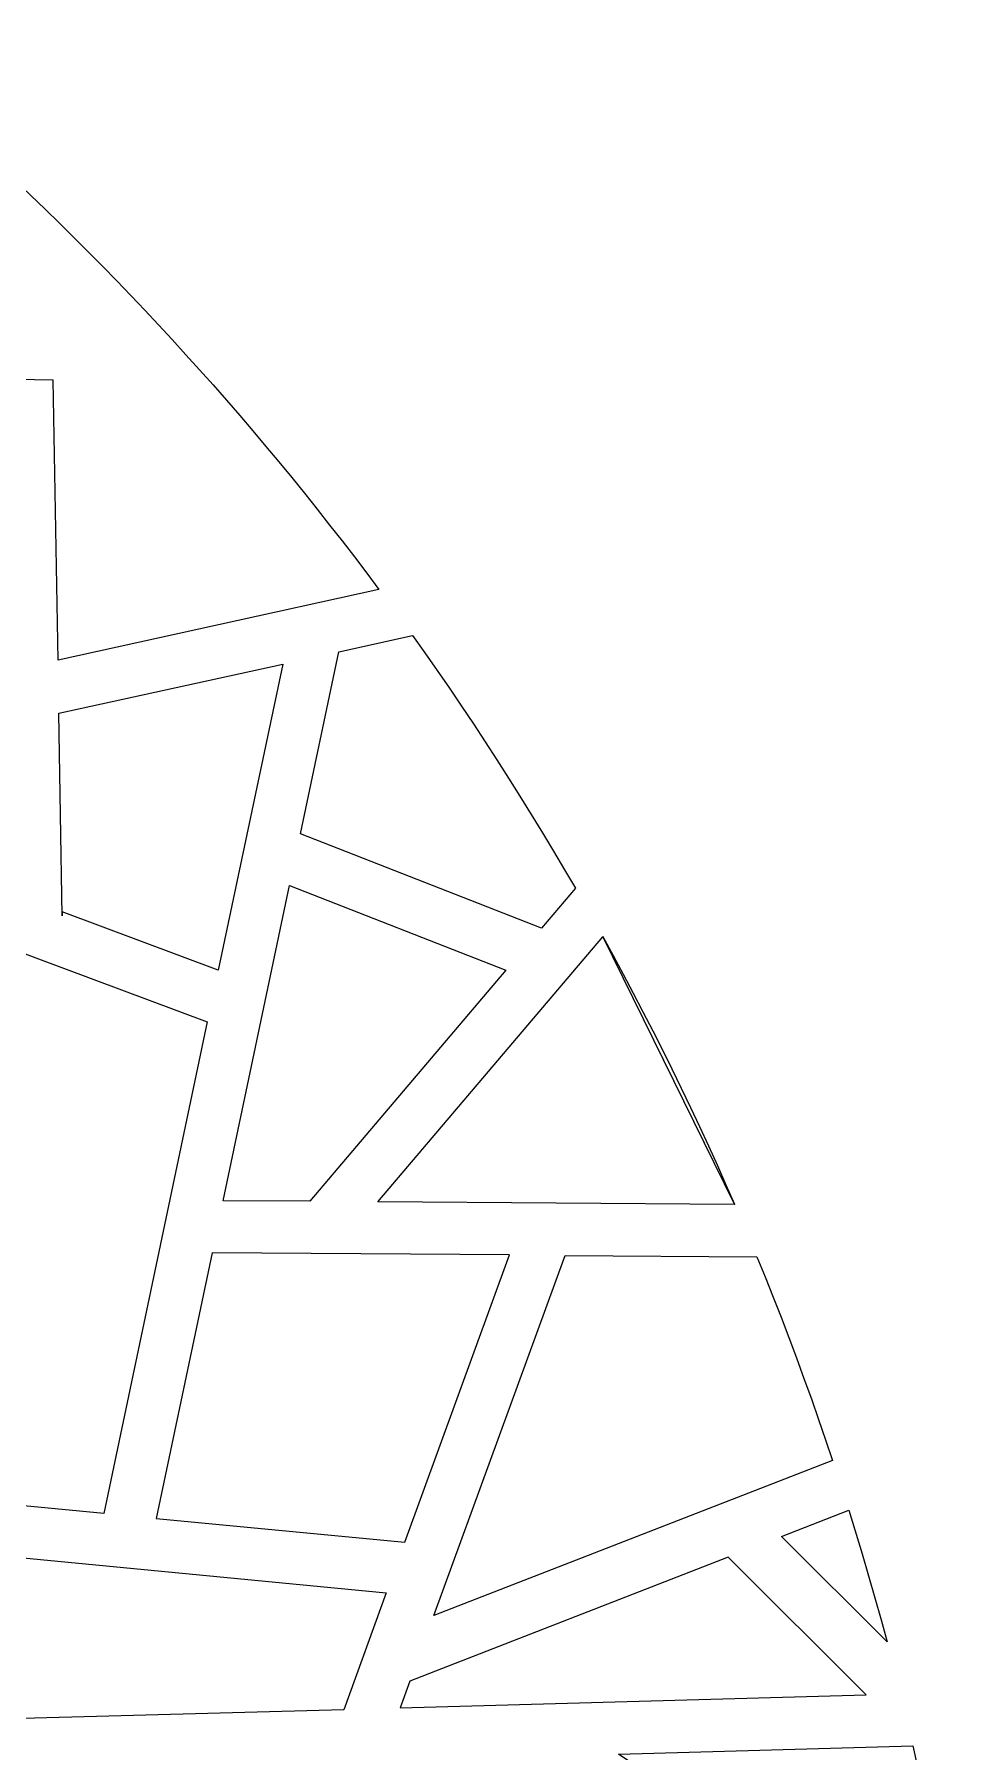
# Model space of a CAD drawing. Header units: centimetres. Extents: x 15.8 to 96.3, y -35.4 to 45.1.
# Drawn here: x 83.53 to 95.29, y 13.64 to 35.53 of the extents above; entities that cross this region are included whole.
import ezdxf

# ---------------------------------------------------------------- set-up
doc = ezdxf.new("R2010")
doc.units = ezdxf.units.CM
doc.header["$MEASUREMENT"] = 0
doc.layers.add('layer 1', color=7, linetype='Continuous')

msp = doc.modelspace()

# ---------------------------------------------------------------- linework, layer by layer
at = {"layer": 'layer 1', "color": 15}
for points, knots in [([(87.91377, 28.45436), (87.91377, 28.45436), (87.75999, 28.66052), (87.75999, 28.66052), (87.75999, 28.66052), (87.75999, 28.66052), (87.60282, 28.86669), (87.60282, 28.86669), (87.60282, 28.86669), (87.60282, 28.86669), (87.44566, 29.07117), (87.44566, 29.07117), (87.44566, 29.07117), (87.44566, 29.07117), (87.28681, 29.27396), (87.28681, 29.27396), (87.28681, 29.27396), (87.28681, 29.27396), (87.12796, 29.47674), (87.12796, 29.47674), (87.12796, 29.47674), (87.12796, 29.47674), (86.96573, 29.67784), (86.96573, 29.67784), (86.96573, 29.67784), (86.96573, 29.67784), (86.8035, 29.87894), (86.8035, 29.87894), (86.8035, 29.87894), (86.8035, 29.87894), (86.63958, 30.07835), (86.63958, 30.07835), (86.63958, 30.07835), (86.63958, 30.07835), (86.47566, 30.27607), (86.47566, 30.27607), (86.47566, 30.27607), (86.47566, 30.27607), (86.30667, 30.47547), (86.30667, 30.47547), (86.30667, 30.47547), (86.30667, 30.47547), (86.14106, 30.6715), (86.14106, 30.6715), (86.14106, 30.6715), (86.14106, 30.6715), (85.97207, 30.86584), (85.97207, 30.86584), (85.97207, 30.86584), (85.97207, 30.86584), (85.80139, 31.06018), (85.80139, 31.06018), (85.80139, 31.06018), (85.80139, 31.06018), (85.63071, 31.25283), (85.63071, 31.25283), (85.63071, 31.25283), (85.63071, 31.25283), (85.45665, 31.44379), (85.45665, 31.44379), (85.45665, 31.44379), (85.45665, 31.44379), (85.28259, 31.63643), (85.28259, 31.63643), (85.28259, 31.63643), (85.28259, 31.63643), (85.10853, 31.82401), (85.10853, 31.82401), (85.10853, 31.82401), (85.10853, 31.82401), (84.9311, 32.01328), (84.9311, 32.01328), (84.9311, 32.01328), (84.9311, 32.01328), (84.75366, 32.19917), (84.75366, 32.19917), (84.75366, 32.19917), (84.75366, 32.19917), (84.57453, 32.38506), (84.57453, 32.38506), (84.57453, 32.38506), (84.57453, 32.38506), (84.3954, 32.57095), (84.3954, 32.57095), (84.3954, 32.57095), (84.3954, 32.57095), (84.21289, 32.75515), (84.21289, 32.75515), (84.21289, 32.75515), (84.21289, 32.75515), (84.03038, 32.93597), (84.03038, 32.93597), (84.03038, 32.93597), (84.03038, 32.93597), (83.84787, 33.11848), (83.84787, 33.11848), (83.84787, 33.11848), (83.84787, 33.11848), (83.66198, 33.29929), (83.66198, 33.29929), (83.66198, 33.29929), (83.66198, 33.29929), (83.47609, 33.47673), (83.47609, 33.47673), (83.47609, 33.47673), (83.47609, 33.47673), (83.28851, 33.65417), (83.28851, 33.65417), (83.28851, 33.65417), (83.28851, 33.65417), (83.10094, 33.83161), (83.10094, 33.83161), (83.10094, 33.83161), (83.10094, 33.83161), (82.91167, 34.00567), (82.91167, 34.00567), (82.91167, 34.00567), (82.91167, 34.00567), (82.71902, 34.17973), (82.71902, 34.17973), (82.71902, 34.17973), (82.71902, 34.17973), (82.52806, 34.35379), (82.52806, 34.35379), (82.52806, 34.35379), (82.52806, 34.35379), (82.33541, 34.52447), (82.33541, 34.52447), (82.33541, 34.52447), (82.33541, 34.52447), (82.14107, 34.69515), (82.14107, 34.69515), (82.14107, 34.69515), (82.14107, 34.69515), (81.94673, 34.86414), (81.94673, 34.86414), (81.94673, 34.86414), (81.94673, 34.86414), (81.75071, 35.03144), (81.75071, 35.03144), (81.75071, 35.03144), (81.75071, 35.03144), (81.55299, 35.19874), (81.55299, 35.19874), (81.55299, 35.19874), (81.55299, 35.19874), (81.35358, 35.36266), (81.35358, 35.36266), (81.35358, 35.36266), (81.35358, 35.36266), (81.15417, 35.52658), (81.15417, 35.52658), (81.15417, 35.52658), (81.15417, 35.52658), (80.19769, 31.18185), (80.19769, 31.18185), (80.19769, 31.18185), (80.19769, 31.18185), (83.76507, 31.12102), (83.76507, 31.12102), (83.76507, 31.12102), (83.76507, 31.12102), (83.82759, 27.55364), (83.82759, 27.55364), (83.82759, 27.55364), (83.82759, 27.55364), (87.91377, 28.45436), (87.91377, 28.45436)], [0, 0, 0, 0, 0.02325581, 0.02325581, 0.02325581, 0.02325581, 0.04651163, 0.04651163, 0.04651163, 0.04651163, 0.06976744, 0.06976744, 0.06976744, 0.06976744, 0.09302326, 0.09302326, 0.09302326, 0.09302326, 0.11627907, 0.11627907, 0.11627907, 0.11627907, 0.13953488, 0.13953488, 0.13953488, 0.13953488, 0.1627907, 0.1627907, 0.1627907, 0.1627907, 0.18604651, 0.18604651, 0.18604651, 0.18604651, 0.20930233, 0.20930233, 0.20930233, 0.20930233, 0.23255814, 0.23255814, 0.23255814, 0.23255814, 0.25581395, 0.25581395, 0.25581395, 0.25581395, 0.27906977, 0.27906977, 0.27906977, 0.27906977, 0.30232558, 0.30232558, 0.30232558, 0.30232558, 0.3255814, 0.3255814, 0.3255814, 0.3255814, 0.34883721, 0.34883721, 0.34883721, 0.34883721, 0.37209302, 0.37209302, 0.37209302, 0.37209302, 0.39534884, 0.39534884, 0.39534884, 0.39534884, 0.41860465, 0.41860465, 0.41860465, 0.41860465, 0.44186047, 0.44186047, 0.44186047, 0.44186047, 0.46511628, 0.46511628, 0.46511628, 0.46511628, 0.48837209, 0.48837209, 0.48837209, 0.48837209, 0.51162791, 0.51162791, 0.51162791, 0.51162791, 0.53488372, 0.53488372, 0.53488372, 0.53488372, 0.55813953, 0.55813953, 0.55813953, 0.55813953, 0.58139535, 0.58139535, 0.58139535, 0.58139535, 0.60465116, 0.60465116, 0.60465116, 0.60465116, 0.62790698, 0.62790698, 0.62790698, 0.62790698, 0.65116279, 0.65116279, 0.65116279, 0.65116279, 0.6744186, 0.6744186, 0.6744186, 0.6744186, 0.69767442, 0.69767442, 0.69767442, 0.69767442, 0.72093023, 0.72093023, 0.72093023, 0.72093023, 0.74418605, 0.74418605, 0.74418605, 0.74418605, 0.76744186, 0.76744186, 0.76744186, 0.76744186, 0.79069767, 0.79069767, 0.79069767, 0.79069767, 0.81395349, 0.81395349, 0.81395349, 0.81395349, 0.8372093, 0.8372093, 0.8372093, 0.8372093, 0.86046512, 0.86046512, 0.86046512, 0.86046512, 0.88372093, 0.88372093, 0.88372093, 0.88372093, 0.90697674, 0.90697674, 0.90697674, 0.90697674, 0.93023256, 0.93023256, 0.93023256, 0.93023256, 0.95348837, 0.95348837, 0.95348837, 0.95348837, 1, 1, 1, 1]), ([(90.41651, 24.64532), (90.41651, 24.64532), (90.27793, 24.88191), (90.27793, 24.88191), (90.27793, 24.88191), (90.27793, 24.88191), (90.13767, 25.11681), (90.13767, 25.11681), (90.13767, 25.11681), (90.13767, 25.11681), (89.99741, 25.3517), (89.99741, 25.3517), (89.99741, 25.3517), (89.99741, 25.3517), (89.85546, 25.58491), (89.85546, 25.58491), (89.85546, 25.58491), (89.85546, 25.58491), (89.71013, 25.81811), (89.71013, 25.81811), (89.71013, 25.81811), (89.71013, 25.81811), (89.56649, 26.04963), (89.56649, 26.04963), (89.56649, 26.04963), (89.56649, 26.04963), (89.41778, 26.28115), (89.41778, 26.28115), (89.41778, 26.28115), (89.41778, 26.28115), (89.26737, 26.51097), (89.26737, 26.51097), (89.26737, 26.51097), (89.26737, 26.51097), (89.11866, 26.73911), (89.11866, 26.73911), (89.11866, 26.73911), (89.11866, 26.73911), (88.96488, 26.96725), (88.96488, 26.96725), (88.96488, 26.96725), (88.96488, 26.96725), (88.81279, 27.19369), (88.81279, 27.19369), (88.81279, 27.19369), (88.81279, 27.19369), (88.65563, 27.41845), (88.65563, 27.41845), (88.65563, 27.41845), (88.65563, 27.41845), (88.50016, 27.6432), (88.50016, 27.6432), (88.50016, 27.6432), (88.50016, 27.6432), (88.34131, 27.86627), (88.34131, 27.86627), (88.34131, 27.86627), (88.34131, 27.86627), (87.40173, 27.6601), (87.40173, 27.6601), (87.40173, 27.6601), (87.40173, 27.6601), (86.91504, 25.33987), (86.91504, 25.33987), (86.91504, 25.33987), (86.91504, 25.33987), (89.98558, 24.13667), (89.98558, 24.13667), (89.98558, 24.13667), (89.98558, 24.13667), (90.41651, 24.64532), (90.41651, 24.64532)], [0, 0, 0, 0, 0.05263158, 0.05263158, 0.05263158, 0.05263158, 0.10526316, 0.10526316, 0.10526316, 0.10526316, 0.15789474, 0.15789474, 0.15789474, 0.15789474, 0.21052632, 0.21052632, 0.21052632, 0.21052632, 0.26315789, 0.26315789, 0.26315789, 0.26315789, 0.31578947, 0.31578947, 0.31578947, 0.31578947, 0.36842105, 0.36842105, 0.36842105, 0.36842105, 0.42105263, 0.42105263, 0.42105263, 0.42105263, 0.47368421, 0.47368421, 0.47368421, 0.47368421, 0.52631579, 0.52631579, 0.52631579, 0.52631579, 0.57894737, 0.57894737, 0.57894737, 0.57894737, 0.63157895, 0.63157895, 0.63157895, 0.63157895, 0.68421053, 0.68421053, 0.68421053, 0.68421053, 0.73684211, 0.73684211, 0.73684211, 0.73684211, 0.78947368, 0.78947368, 0.78947368, 0.78947368, 0.84210526, 0.84210526, 0.84210526, 0.84210526, 0.89473684, 0.89473684, 0.89473684, 0.89473684, 1, 1, 1, 1]), ([(83.88167, 24.34452), (83.88167, 24.34452), (85.86899, 23.60266), (85.86899, 23.60266), (85.86899, 23.60266), (85.86899, 23.60266), (86.69028, 27.50294), (86.69028, 27.50294), (86.69028, 27.50294), (86.69028, 27.50294), (83.83942, 26.87599), (83.83942, 26.87599), (83.83942, 26.87599), (83.83942, 26.87599), (83.88167, 24.29552), (83.88167, 24.29552), (83.88167, 24.29552), (83.88167, 24.29552), (83.88167, 24.34452), (83.88167, 24.34452)], [0, 0, 0, 0, 0.16666667, 0.16666667, 0.16666667, 0.16666667, 0.33333333, 0.33333333, 0.33333333, 0.33333333, 0.5, 0.5, 0.5, 0.5, 0.66666667, 0.66666667, 0.66666667, 0.66666667, 1, 1, 1, 1]), ([(89.52931, 23.60097), (89.52931, 23.60097), (86.77477, 24.67912), (86.77477, 24.67912), (86.77477, 24.67912), (86.77477, 24.67912), (85.92983, 20.66392), (85.92983, 20.66392), (85.92983, 20.66392), (85.92983, 20.66392), (87.03333, 20.65716), (87.03333, 20.65716), (87.03333, 20.65716), (87.03333, 20.65716), (89.52931, 23.60097), (89.52931, 23.60097)], [0, 0, 0, 0, 0.2, 0.2, 0.2, 0.2, 0.4, 0.4, 0.4, 0.4, 0.6, 0.6, 0.6, 0.6, 1, 1, 1, 1]), ([(80.64044, 17.04078), (80.64044, 17.04078), (84.41061, 16.67745), (84.41061, 16.67745), (84.41061, 16.67745), (84.41061, 16.67745), (85.72873, 22.9436), (85.72873, 22.9436), (85.72873, 22.9436), (85.72873, 22.9436), (82.06165, 24.31241), (82.06165, 24.31241), (82.06165, 24.31241), (82.06165, 24.31241), (80.64044, 17.04078), (80.64044, 17.04078)], [0, 0, 0, 0, 0.2, 0.2, 0.2, 0.2, 0.4, 0.4, 0.4, 0.4, 0.6, 0.6, 0.6, 0.6, 1, 1, 1, 1]), ([(90.76462, 24.02682), (90.76462, 24.02682), (87.89856, 20.6504), (87.89856, 20.6504), (87.89856, 20.6504), (87.89856, 20.6504), (92.44438, 20.61661), (92.44438, 20.61661), (92.44438, 20.61661), (92.44438, 20.61661), (90.76462, 24.02682), (90.76462, 24.02682)], [0, 0, 0, 0, 0.25, 0.25, 0.25, 0.25, 0.5, 0.5, 0.5, 0.5, 1, 1, 1, 1]), ([(92.44438, 20.6183), (92.44438, 20.6183), (92.33454, 20.86671), (92.33454, 20.86671), (92.33454, 20.86671), (92.33454, 20.86671), (92.2247, 21.11344), (92.2247, 21.11344), (92.2247, 21.11344), (92.2247, 21.11344), (92.11147, 21.36185), (92.11147, 21.36185), (92.11147, 21.36185), (92.11147, 21.36185), (91.99825, 21.60858), (91.99825, 21.60858), (91.99825, 21.60858), (91.99825, 21.60858), (91.88334, 21.85361), (91.88334, 21.85361), (91.88334, 21.85361), (91.88334, 21.85361), (91.76504, 22.09865), (91.76504, 22.09865), (91.76504, 22.09865), (91.76504, 22.09865), (91.64506, 22.34368), (91.64506, 22.34368), (91.64506, 22.34368), (91.64506, 22.34368), (91.52508, 22.58534), (91.52508, 22.58534), (91.52508, 22.58534), (91.52508, 22.58534), (91.40172, 22.82868), (91.40172, 22.82868), (91.40172, 22.82868), (91.40172, 22.82868), (91.27666, 23.07034), (91.27666, 23.07034), (91.27666, 23.07034), (91.27666, 23.07034), (91.1533, 23.3103), (91.1533, 23.3103), (91.1533, 23.3103), (91.1533, 23.3103), (91.02487, 23.55027), (91.02487, 23.55027), (91.02487, 23.55027), (91.02487, 23.55027), (90.89644, 23.79024), (90.89644, 23.79024), (90.89644, 23.79024), (90.89644, 23.79024), (90.76462, 24.02851), (90.76462, 24.02851), (90.76462, 24.02851), (90.76462, 24.02851), (92.44438, 20.6183), (92.44438, 20.6183)], [0, 0, 0, 0, 0.0625, 0.0625, 0.0625, 0.0625, 0.125, 0.125, 0.125, 0.125, 0.1875, 0.1875, 0.1875, 0.1875, 0.25, 0.25, 0.25, 0.25, 0.3125, 0.3125, 0.3125, 0.3125, 0.375, 0.375, 0.375, 0.375, 0.4375, 0.4375, 0.4375, 0.4375, 0.5, 0.5, 0.5, 0.5, 0.5625, 0.5625, 0.5625, 0.5625, 0.625, 0.625, 0.625, 0.625, 0.6875, 0.6875, 0.6875, 0.6875, 0.75, 0.75, 0.75, 0.75, 0.8125, 0.8125, 0.8125, 0.8125, 0.875, 0.875, 0.875, 0.875, 1, 1, 1, 1]), ([(88.24499, 16.31075), (88.24499, 16.31075), (85.07643, 16.61493), (85.07643, 16.61493), (85.07643, 16.61493), (85.07643, 16.61493), (85.78956, 19.99979), (85.78956, 19.99979), (85.78956, 19.99979), (85.78956, 19.99979), (89.57832, 19.97276), (89.57832, 19.97276), (89.57832, 19.97276), (89.57832, 19.97276), (88.24499, 16.31075), (88.24499, 16.31075)], [0, 0, 0, 0, 0.2, 0.2, 0.2, 0.2, 0.4, 0.4, 0.4, 0.4, 0.6, 0.6, 0.6, 0.6, 1, 1, 1, 1]), ([(93.69322, 17.35341), (93.69322, 17.35341), (93.60365, 17.61535), (93.60365, 17.61535), (93.60365, 17.61535), (93.60365, 17.61535), (93.51409, 17.87728), (93.51409, 17.87728), (93.51409, 17.87728), (93.51409, 17.87728), (93.42283, 18.13922), (93.42283, 18.13922), (93.42283, 18.13922), (93.42283, 18.13922), (93.3282, 18.39946), (93.3282, 18.39946), (93.3282, 18.39946), (93.3282, 18.39946), (93.23357, 18.6597), (93.23357, 18.6597), (93.23357, 18.6597), (93.23357, 18.6597), (93.13555, 18.91995), (93.13555, 18.91995), (93.13555, 18.91995), (93.13555, 18.91995), (93.03585, 19.1785), (93.03585, 19.1785), (93.03585, 19.1785), (93.03585, 19.1785), (92.93614, 19.43537), (92.93614, 19.43537), (92.93614, 19.43537), (92.93614, 19.43537), (92.83306, 19.69392), (92.83306, 19.69392), (92.83306, 19.69392), (92.83306, 19.69392), (92.72829, 19.9491), (92.72829, 19.9491), (92.72829, 19.9491), (92.72829, 19.9491), (90.28469, 19.96769), (90.28469, 19.96769), (90.28469, 19.96769), (90.28469, 19.96769), (88.61338, 15.37623), (88.61338, 15.37623), (88.61338, 15.37623), (88.61338, 15.37623), (93.69322, 17.35341), (93.69322, 17.35341)], [0, 0, 0, 0, 0.07142857, 0.07142857, 0.07142857, 0.07142857, 0.14285714, 0.14285714, 0.14285714, 0.14285714, 0.21428571, 0.21428571, 0.21428571, 0.21428571, 0.28571429, 0.28571429, 0.28571429, 0.28571429, 0.35714286, 0.35714286, 0.35714286, 0.35714286, 0.42857143, 0.42857143, 0.42857143, 0.42857143, 0.5, 0.5, 0.5, 0.5, 0.57142857, 0.57142857, 0.57142857, 0.57142857, 0.64285714, 0.64285714, 0.64285714, 0.64285714, 0.71428571, 0.71428571, 0.71428571, 0.71428571, 0.78571429, 0.78571429, 0.78571429, 0.78571429, 0.85714286, 0.85714286, 0.85714286, 0.85714286, 1, 1, 1, 1]), ([(94.38608, 15.04163), (94.38608, 15.04163), (94.31003, 15.32216), (94.31003, 15.32216), (94.31003, 15.32216), (94.31003, 15.32216), (94.23061, 15.60268), (94.23061, 15.60268), (94.23061, 15.60268), (94.23061, 15.60268), (94.15118, 15.8832), (94.15118, 15.8832), (94.15118, 15.8832), (94.15118, 15.8832), (94.07007, 16.16203), (94.07007, 16.16203), (94.07007, 16.16203), (94.07007, 16.16203), (93.89939, 16.7197), (93.89939, 16.7197), (93.89939, 16.7197), (93.89939, 16.7197), (93.04092, 16.3851), (93.04092, 16.3851), (93.04092, 16.3851), (93.04092, 16.3851), (94.38608, 15.04163), (94.38608, 15.04163)], [0, 0, 0, 0, 0.125, 0.125, 0.125, 0.125, 0.25, 0.25, 0.25, 0.25, 0.375, 0.375, 0.375, 0.375, 0.5, 0.5, 0.5, 0.5, 0.625, 0.625, 0.625, 0.625, 0.75, 0.75, 0.75, 0.75, 1, 1, 1, 1]), ([(81.44146, 16.30061), (81.44146, 16.30061), (83.21247, 14.0598), (83.21247, 14.0598), (83.21247, 14.0598), (83.21247, 14.0598), (87.46763, 14.17809), (87.46763, 14.17809), (87.46763, 14.17809), (87.46763, 14.17809), (88.0084, 15.6652), (88.0084, 15.6652), (88.0084, 15.6652), (88.0084, 15.6652), (81.44146, 16.30061), (81.44146, 16.30061)], [0, 0, 0, 0, 0.2, 0.2, 0.2, 0.2, 0.4, 0.4, 0.4, 0.4, 0.6, 0.6, 0.6, 0.6, 1, 1, 1, 1]), ([(88.18415, 14.20175), (88.18415, 14.20175), (88.3092, 14.54311), (88.3092, 14.54311), (88.3092, 14.54311), (88.3092, 14.54311), (92.36327, 16.12148), (92.36327, 16.12148), (92.36327, 16.12148), (92.36327, 16.12148), (94.11907, 14.36567), (94.11907, 14.36567), (94.11907, 14.36567), (94.11907, 14.36567), (88.18415, 14.20175), (88.18415, 14.20175)], [0, 0, 0, 0, 0.2, 0.2, 0.2, 0.2, 0.4, 0.4, 0.4, 0.4, 0.6, 0.6, 0.6, 0.6, 1, 1, 1, 1]), ([(95.2851, 10.69014), (95.2851, 10.69014), (95.24792, 10.94363), (95.24792, 10.94363), (95.24792, 10.94363), (95.24792, 10.94363), (95.20737, 11.19711), (95.20737, 11.19711), (95.20737, 11.19711), (95.20737, 11.19711), (95.16681, 11.4506), (95.16681, 11.4506), (95.16681, 11.4506), (95.16681, 11.4506), (95.12118, 11.70408), (95.12118, 11.70408), (95.12118, 11.70408), (95.12118, 11.70408), (95.07556, 11.95757), (95.07556, 11.95757), (95.07556, 11.95757), (95.07556, 11.95757), (95.02993, 12.20767), (95.02993, 12.20767), (95.02993, 12.20767), (95.02993, 12.20767), (94.98092, 12.46116), (94.98092, 12.46116), (94.98092, 12.46116), (94.98092, 12.46116), (94.93191, 12.71464), (94.93191, 12.71464), (94.93191, 12.71464), (94.93191, 12.71464), (94.87784, 12.96475), (94.87784, 12.96475), (94.87784, 12.96475), (94.87784, 12.96475), (94.82545, 13.21654), (94.82545, 13.21654), (94.82545, 13.21654), (94.82545, 13.21654), (94.71392, 13.71675), (94.71392, 13.71675), (94.71392, 13.71675), (94.71392, 13.71675), (90.96572, 13.61198), (90.96572, 13.61198), (90.96572, 13.61198), (90.96572, 13.61198), (95.2851, 10.69014), (95.2851, 10.69014)], [0, 0, 0, 0, 0.07142857, 0.07142857, 0.07142857, 0.07142857, 0.14285714, 0.14285714, 0.14285714, 0.14285714, 0.21428571, 0.21428571, 0.21428571, 0.21428571, 0.28571429, 0.28571429, 0.28571429, 0.28571429, 0.35714286, 0.35714286, 0.35714286, 0.35714286, 0.42857143, 0.42857143, 0.42857143, 0.42857143, 0.5, 0.5, 0.5, 0.5, 0.57142857, 0.57142857, 0.57142857, 0.57142857, 0.64285714, 0.64285714, 0.64285714, 0.64285714, 0.71428571, 0.71428571, 0.71428571, 0.71428571, 0.78571429, 0.78571429, 0.78571429, 0.78571429, 0.85714286, 0.85714286, 0.85714286, 0.85714286, 1, 1, 1, 1])]:
    msp.add_open_spline(points, degree=3, knots=knots, dxfattribs=at)

doc.saveas('drawing.dxf')
